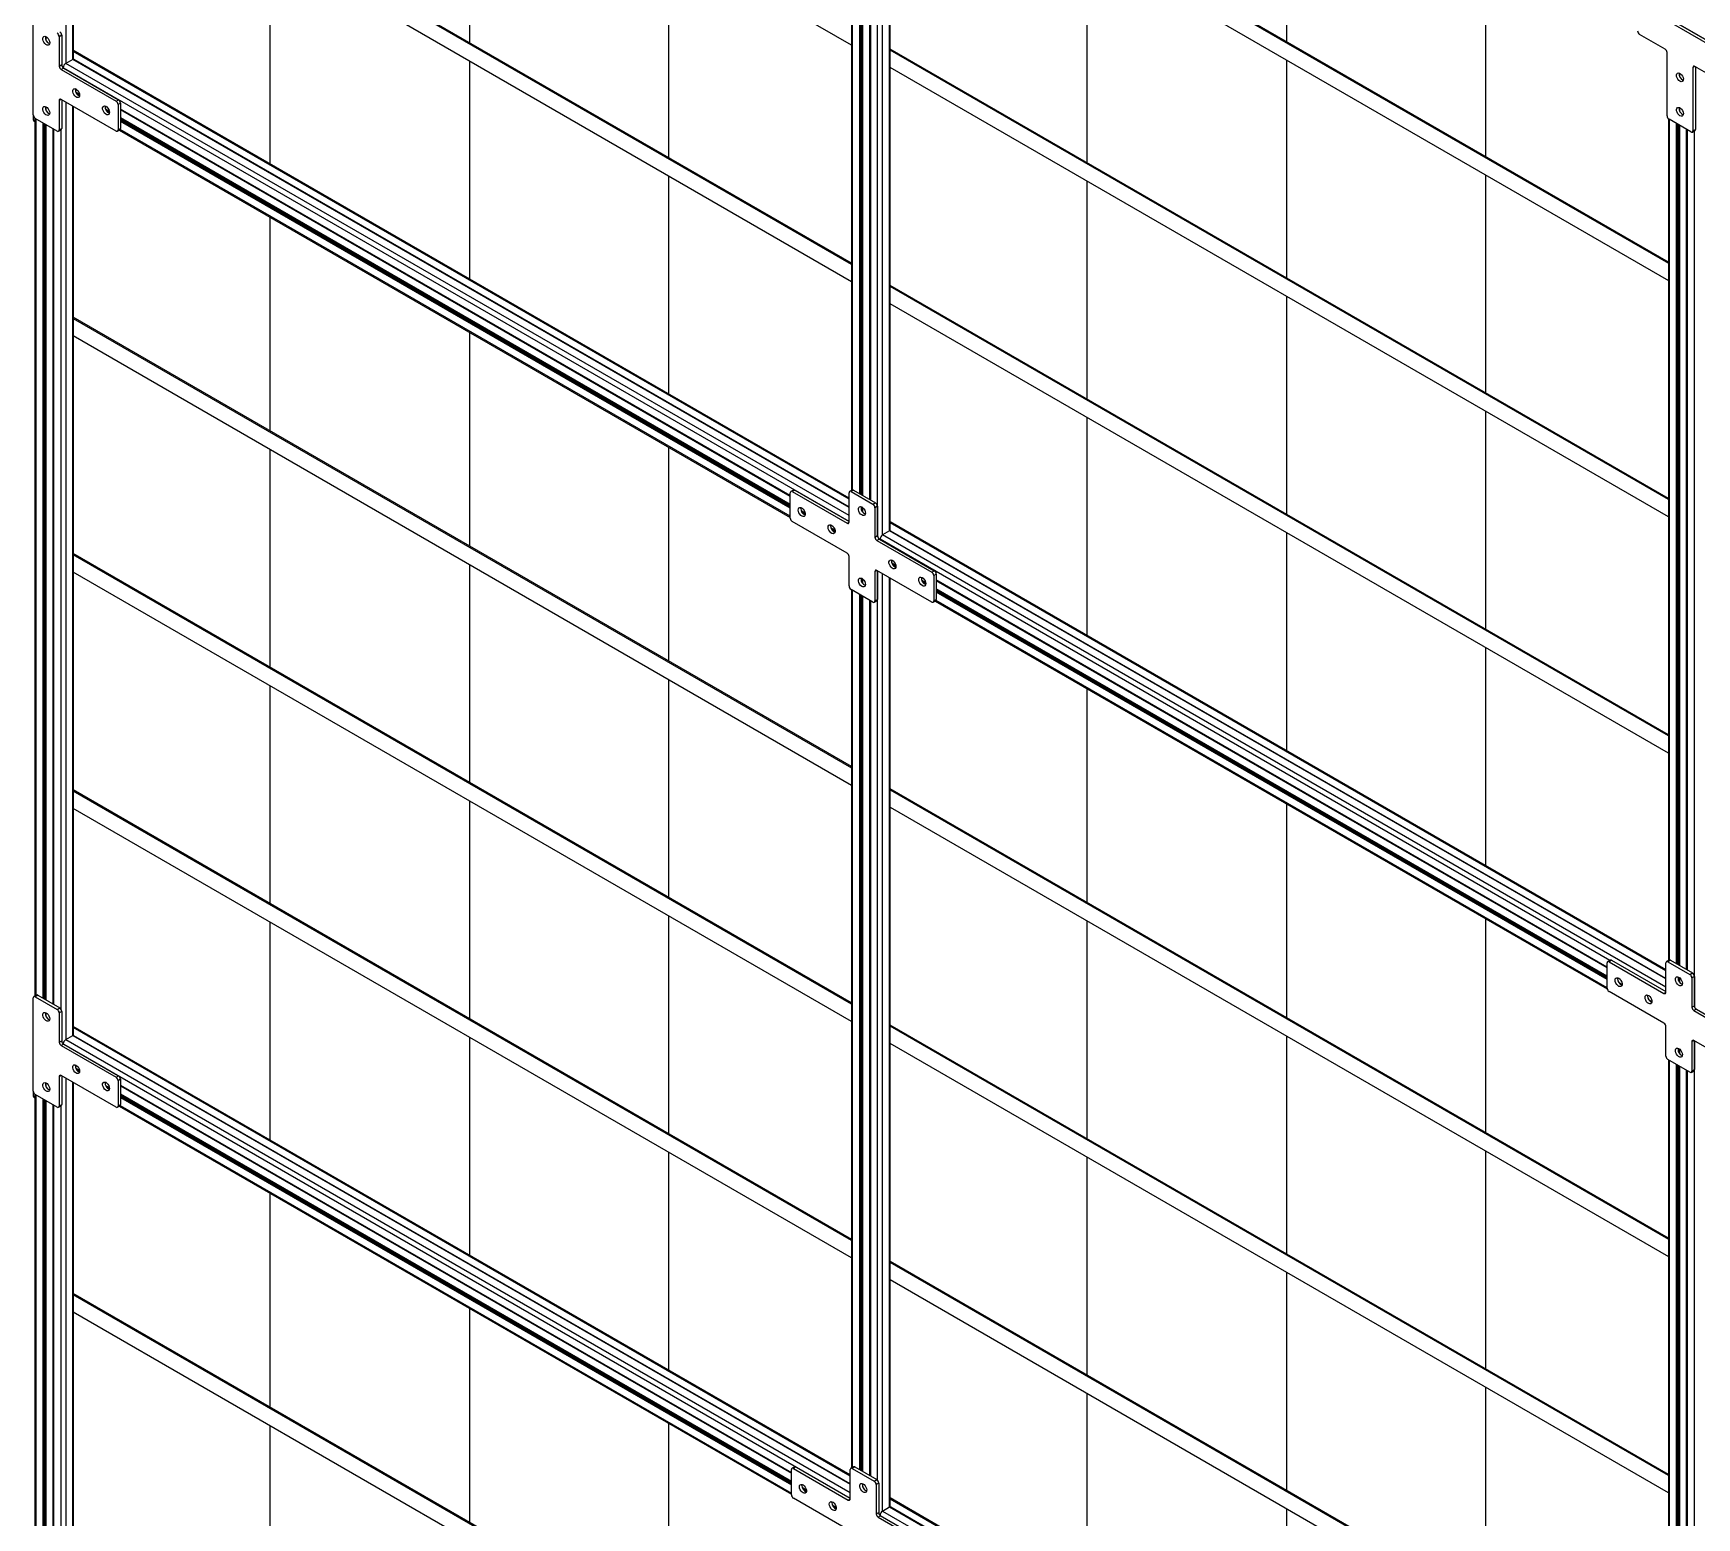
# Model space of a CAD drawing. Header units: millimetres. Extents: x 0 to 1189, y 0 to 841.
# Drawn here: x 607.3 to 725.3, y 172.6 to 277.9 of the extents above; entities that cross this region are included whole.
import ezdxf

# ---------------------------------------------------------------- set-up
doc = ezdxf.new("R2010")
doc.units = ezdxf.units.MM

msp = doc.modelspace()

# ---------------------------------------------------------------- linework, layer by layer
at = {"color": 7, "linetype": 'Continuous', "lineweight": 25}
for p, q in [((782.8391, 244.6088), (607.6746, 345.7291)), ((610.0705, 276.0802), (610.0705, 342.2201)), ((610.0917, 276.0694), (610.0917, 342.2078)), ((665.3225, 277.077), (610.0917, 308.9611)), ((668.025, 242.6238), (668.025, 308.5625)), ((668.0462, 242.613), (668.0462, 308.5502)), ((665.3225, 305.311), (665.3225, 245.5009)), ((666.117, 245.1327), (666.117, 304.8464)), ((666.6101, 244.8481), (666.6101, 304.5617)), ((666.6344, 304.5477), (666.6344, 244.834)), ((666.6556, 304.5354), (666.6556, 244.8218)), ((665.3225, 261.6117), (610.0917, 293.4958)), ((665.3225, 261.5301), (610.0917, 293.4141)), ((638.2146, 292.7261), (638.2146, 277.2608)), ((723.277, 261.6988), (668.0462, 293.5829)), ((668.0462, 293.5012), (723.277, 261.6172)), ((665.3225, 260.3052), (610.0917, 292.1893)), ((668.0462, 292.2764), (723.277, 260.3923)), ((696.1691, 292.5165), (696.1691, 277.3479)), ((652.3567, 269.0967), (652.3567, 284.562)), ((624.0724, 268.6531), (624.0724, 284.1184)), ((682.0269, 268.7402), (682.0269, 284.2055)), ((710.3112, 269.1838), (710.3112, 284.3524)), ((721.2289, 279.9715), (726.9565, 276.6651)), ((721.4057, 280.0736), (727.1333, 276.7671)), ((607.2645, 272.1343), (607.2645, 278.7483)), ((608.1625, 277.6939), (608.1625, 277.4528)), ((609.2798, 277.789), (609.103, 277.6869)), ((609.103, 277.6869), (609.103, 275.6048)), ((609.2798, 277.789), (609.2798, 275.7068)), ((723.032, 276.8076), (721.2289, 277.8485)), ((665.1412, 244.9446), (610.0917, 276.724)), ((665.1412, 244.863), (610.0917, 276.6424)), ((723.277, 244.927), (668.0462, 276.8111)), ((723.277, 244.8454), (668.0462, 276.7295)), ((723.1735, 272.0717), (723.1735, 276.5626)), ((609.103, 275.6048), (609.2798, 275.7068)), ((609.4212, 275.4619), (609.2444, 275.3598)), ((609.2444, 275.3598), (613.1335, 273.1147)), ((609.4212, 275.4619), (613.3103, 273.2167)), ((610.0647, 276.0783), (609.5626, 275.7885)), ((665.1412, 244.29), (610.0747, 276.0793)), ((610.1424, 276.0579), (610.1271, 276.049)), ((665.1412, 244.3145), (610.1524, 276.0589)), ((638.2146, 275.9543), (638.2146, 260.489)), ((723.277, 243.6206), (668.0462, 275.5047)), ((696.1691, 276.0414), (696.1691, 260.5761)), ((724.0715, 274.8589), (724.0715, 275.1001)), ((725.0119, 275.5013), (725.0119, 271.0103)), ((726.9565, 274.5421), (725.1534, 275.583)), ((725.1887, 275.5626), (725.1887, 271.1124)), ((608.1625, 272.713), (608.1625, 272.4719)), ((609.103, 273.1551), (609.103, 271.073)), ((613.1335, 270.9917), (609.2444, 273.2368)), ((609.2798, 273.2164), (609.2798, 271.175)), ((610.0705, 206.8212), (610.0705, 272.7599)), ((610.0917, 206.8104), (610.0917, 272.7477)), ((610.544, 273.6052), (610.2738, 273.7612)), ((613.1335, 273.1147), (613.3103, 273.2167)), ((613.4517, 272.9718), (613.2749, 272.8697)), ((613.2749, 272.8697), (613.2749, 271.0733)), ((613.4517, 272.9718), (613.4517, 271.1754)), ((724.0715, 272.4093), (724.0715, 272.6504)), ((607.2645, 272.1343), (607.2645, 271.7913)), ((607.3059, 271.6997), (607.3681, 271.6638)), ((607.3681, 271.9172), (607.3681, 209.6167)), ((608.9616, 270.9913), (607.4059, 271.8893)), ((608.1625, 271.4526), (608.1625, 209.3383)), ((612.6653, 272.3806), (612.3951, 272.5366)), ((613.4517, 272.5486), (660.9693, 245.1173)), ((613.4517, 272.5241), (660.9693, 245.0928)), ((660.9693, 245.0645), (613.4517, 272.4959)), ((660.9693, 244.4953), (613.4517, 271.9266)), ((723.277, 271.8545), (723.277, 212.1425)), ((724.8705, 270.9287), (723.3149, 271.8267)), ((608.6556, 271.1679), (608.6556, 209.0536)), ((608.6799, 271.1539), (608.6799, 209.0396)), ((608.7012, 271.1416), (608.7012, 209.0273)), ((609.0616, 270.9814), (609.2383, 271.0834)), ((609.103, 271.073), (609.2798, 271.175)), ((613.2335, 270.9818), (613.4103, 271.0838)), ((613.2749, 271.0733), (613.4517, 271.1754)), ((613.3663, 271.0585), (660.9693, 243.5779)), ((724.0715, 211.7743), (724.0715, 271.3899)), ((724.5645, 211.4896), (724.5645, 271.1053)), ((724.5889, 271.0913), (724.5889, 211.4756)), ((724.6101, 271.079), (724.6101, 211.4633)), ((724.9705, 270.9188), (725.1473, 271.0208)), ((725.0119, 271.0103), (725.1887, 271.1124)), ((652.3567, 252.325), (652.3567, 267.7903)), ((682.0269, 251.9685), (682.0269, 267.4338)), ((710.3112, 252.4121), (710.3112, 267.8774)), ((624.0724, 249.7094), (624.0724, 264.878)), ((723.277, 228.1553), (668.0462, 260.0394)), ((723.277, 228.0737), (668.0462, 259.9577)), ((723.277, 226.8488), (668.0462, 258.7329)), ((696.1691, 259.2697), (696.1691, 243.8044)), ((665.3225, 225.8962), (610.0917, 257.7803)), ((610.0917, 257.6986), (665.3225, 225.8146)), ((610.0917, 256.4738), (665.3225, 224.5898)), ((638.2146, 256.7139), (638.2146, 241.5453)), ((682.0269, 235.1967), (682.0269, 250.662)), ((710.3112, 235.6403), (710.3112, 251.1056)), ((624.0724, 232.9376), (624.0724, 248.4029)), ((652.3567, 233.3812), (652.3567, 248.5498)), ((661.1875, 245.5218), (661.0107, 245.4198)), ((661.2875, 245.5119), (661.1107, 245.4099)), ((661.2875, 245.5119), (665.1412, 243.2872)), ((665.3594, 245.5222), (665.1826, 245.4202)), ((665.4594, 245.5123), (665.2826, 245.4103)), ((665.4594, 245.5123), (667.015, 244.6143)), ((660.9693, 243.5318), (660.9693, 245.3282)), ((661.1107, 245.4099), (664.9998, 243.1648)), ((665.1412, 243.2464), (665.1412, 245.3286)), ((665.2826, 245.4103), (666.8383, 244.5122)), ((666.8383, 244.5122), (667.015, 244.6143)), ((667.1565, 244.3693), (666.9797, 244.2673)), ((667.1565, 244.3693), (667.1565, 242.2871)), ((664.9998, 241.0417), (661.1107, 243.2869)), ((661.7117, 244.2055), (661.7198, 244.2732)), ((662.0234, 243.8867), (661.7429, 244.0487)), ((666.117, 243.9439), (666.117, 244.2678)), ((666.9797, 244.2673), (666.9797, 242.1851)), ((723.0957, 211.4882), (668.0462, 243.2676)), ((723.0957, 211.4066), (668.0462, 243.186)), ((663.8331, 242.9809), (663.8411, 243.0486)), ((664.1447, 242.6621), (663.8642, 242.8241)), ((666.9797, 242.1851), (667.1565, 242.2871)), ((667.2979, 242.0422), (667.1211, 241.9401)), ((667.1211, 241.9401), (671.0102, 239.695)), ((667.2979, 242.0422), (671.187, 239.7971)), ((667.3403, 242.0259), (667.3403, 242.0177)), ((668.0191, 242.6219), (667.5171, 242.3321)), ((723.0957, 210.8336), (668.0291, 242.6229)), ((668.0969, 242.6015), (668.0816, 242.5926)), ((723.0957, 210.8581), (668.1069, 242.6024)), ((696.1691, 242.4979), (696.1691, 227.0326)), ((665.3225, 209.1245), (610.0917, 241.0085)), ((665.3225, 209.0428), (610.0917, 240.9269)), ((665.1412, 238.7146), (665.1412, 240.7968)), ((665.3225, 207.818), (610.0917, 239.7021)), ((638.2146, 240.2388), (638.2146, 224.7736)), ((666.9797, 239.7355), (666.9797, 237.6533)), ((671.0102, 237.572), (667.1211, 239.8171)), ((667.1565, 239.7967), (667.1565, 237.7553)), ((668.4581, 240.1721), (668.1776, 240.334)), ((671.0102, 239.695), (671.187, 239.7971)), ((666.8383, 237.5716), (665.2826, 238.4697)), ((665.3225, 238.4466), (665.3225, 176.144)), ((666.117, 238.8813), (666.117, 239.2052)), ((668.025, 173.3648), (668.025, 239.2953)), ((668.0462, 173.354), (668.0462, 239.2831)), ((670.5794, 238.9475), (670.2989, 239.1094)), ((671.3284, 239.5521), (671.1516, 239.4501)), ((671.1516, 239.4501), (671.1516, 237.6537)), ((671.3284, 239.5521), (671.3284, 237.7557)), ((671.3284, 239.1371), (718.9238, 211.6609)), ((671.3284, 239.1126), (718.9238, 211.6364)), ((718.9238, 211.6081), (671.3284, 239.0843)), ((718.9238, 211.0389), (671.3284, 238.5151)), ((666.117, 175.8737), (666.117, 237.988)), ((666.6101, 175.5891), (666.6101, 237.7034)), ((666.6344, 237.6893), (666.6344, 175.575)), ((666.6556, 237.6771), (666.6556, 175.5628)), ((666.9383, 237.5617), (667.115, 237.6638)), ((666.9797, 237.6533), (667.1565, 237.7553)), ((671.1102, 237.5621), (671.287, 237.6642)), ((671.1516, 237.6537), (671.3284, 237.7557)), ((671.2501, 237.6429), (718.9311, 210.1172)), ((710.3112, 218.8686), (710.3112, 234.3339)), ((624.0724, 216.1659), (624.0724, 231.6312)), ((652.3567, 216.6095), (652.3567, 232.0748)), ((682.0269, 216.253), (682.0269, 231.4216)), ((665.3225, 192.3527), (610.0917, 224.2368)), ((723.277, 192.4398), (668.0462, 224.3239)), ((668.0462, 224.2422), (723.277, 192.3582)), ((665.3225, 192.2711), (610.0917, 224.1551)), ((638.2146, 223.4671), (638.2146, 208.0018)), ((696.1691, 223.2575), (696.1691, 208.0889)), ((665.3225, 191.0463), (610.0917, 222.9303)), ((668.0462, 223.0174), (723.277, 191.1333)), ((624.0724, 199.3941), (624.0724, 214.8594)), ((652.3567, 199.8377), (652.3567, 215.303)), ((682.0269, 199.4812), (682.0269, 214.9465)), ((710.3112, 199.9248), (710.3112, 215.0934)), ((718.9238, 210.1734), (718.9238, 211.9698)), ((719.142, 212.1634), (718.9652, 212.0614)), ((719.2419, 212.1535), (719.0652, 212.0515)), ((719.0652, 212.0515), (722.9543, 209.8063)), ((719.2419, 212.1535), (723.0957, 209.9288)), ((723.0957, 209.888), (723.0957, 211.9702)), ((723.3139, 212.1638), (723.1371, 212.0617)), ((723.4139, 212.1539), (723.2371, 212.0518)), ((723.2371, 212.0518), (724.7927, 211.1538)), ((723.4139, 212.1539), (724.9695, 211.2559)), ((724.7927, 211.1538), (724.9695, 211.2559)), ((719.6662, 210.8471), (719.6743, 210.9148)), ((719.9828, 210.4275), (719.7752, 210.5474)), ((724.0715, 210.5854), (724.0715, 210.9094)), ((725.1109, 211.0109), (724.9342, 210.9089)), ((724.9342, 210.9089), (724.9342, 208.8267)), ((725.1109, 211.0109), (725.1109, 208.9287)), ((607.2645, 202.8753), (607.2645, 209.4893)), ((607.4827, 209.6829), (607.3059, 209.5808)), ((607.5827, 209.673), (607.4059, 209.5709)), ((607.4059, 209.5709), (608.9616, 208.6729)), ((607.5827, 209.673), (609.1384, 208.7749)), ((722.9543, 207.6833), (719.0652, 209.9285)), ((721.7875, 209.6225), (721.7956, 209.6902)), ((722.1041, 209.2029), (721.8965, 209.3228)), ((724.9342, 208.8267), (725.1109, 208.9287)), ((608.1625, 208.435), (608.1625, 208.1938)), ((608.9616, 208.6729), (609.1384, 208.7749)), ((609.2798, 208.53), (609.103, 208.4279)), ((609.103, 208.4279), (609.103, 206.3458)), ((609.2798, 208.53), (609.2798, 206.4478)), ((725.2524, 208.6838), (725.0756, 208.5817)), ((725.0756, 208.5817), (728.9647, 206.3366)), ((725.2524, 208.6838), (729.1414, 206.4387)), ((609.5626, 206.5295), (610.0647, 206.8193)), ((665.2261, 174.9821), (610.0747, 206.8203)), ((665.2261, 175.6367), (610.0917, 207.465)), ((665.2261, 175.555), (610.0917, 207.3834)), ((610.1271, 206.79), (610.1424, 206.7989)), ((665.2261, 175.0065), (610.1524, 206.7999)), ((638.2146, 206.6954), (638.2146, 191.2301)), ((723.277, 175.6681), (668.0462, 207.5521)), ((723.277, 175.5864), (668.0462, 207.4705)), ((696.1691, 206.7824), (696.1691, 191.3171)), ((723.0957, 205.3562), (723.0957, 207.4384)), ((609.103, 206.3458), (609.2798, 206.4478)), ((609.4212, 206.2029), (609.2444, 206.1008)), ((609.2444, 206.1008), (613.1335, 203.8557)), ((609.4212, 206.2029), (613.3103, 203.9577)), ((723.277, 174.3616), (668.0462, 206.2457)), ((724.0715, 205.5229), (724.0715, 205.8468)), ((724.9342, 206.377), (724.9342, 204.2949)), ((728.9647, 204.2136), (725.0756, 206.4587)), ((725.1109, 206.4383), (725.1109, 204.3969)), ((610.2738, 204.5022), (610.544, 204.3462)), ((724.7927, 204.2132), (723.2371, 205.1113)), ((723.277, 205.0882), (723.277, 142.6876)), ((724.0715, 142.4173), (724.0715, 204.6296)), ((724.5645, 142.1327), (724.5645, 204.3449)), ((724.5889, 204.3309), (724.5889, 142.1186)), ((724.6101, 204.3186), (724.6101, 142.1064)), ((724.8927, 204.2033), (725.0695, 204.3054)), ((724.9342, 204.2949), (725.1109, 204.3969)), ((608.1625, 203.4541), (608.1625, 203.2129)), ((609.103, 203.8961), (609.103, 201.814)), ((613.1335, 201.7327), (609.2444, 203.9778)), ((609.2798, 203.9574), (609.2798, 201.916)), ((610.0705, 137.5622), (610.0705, 203.5009)), ((610.0917, 137.5514), (610.0917, 203.4887)), ((612.3951, 203.2776), (612.6653, 203.1216)), ((613.1335, 203.8557), (613.3103, 203.9577)), ((613.4517, 203.7128), (613.2749, 203.6107)), ((613.2749, 203.6107), (613.2749, 201.8144)), ((613.4517, 203.7128), (613.4517, 201.9164)), ((613.4517, 203.2896), (661.0541, 175.8093)), ((613.4517, 203.2651), (661.0541, 175.7848)), ((613.4517, 203.2369), (661.0541, 175.7566)), ((607.2645, 202.8753), (607.2645, 202.5323)), ((607.3059, 202.4407), (607.3681, 202.4048)), ((607.3681, 202.6582), (607.3681, 142.9438)), ((608.9616, 201.7323), (607.4059, 202.6303)), ((608.1625, 202.1936), (608.1625, 142.4881)), ((608.6556, 201.9089), (608.6556, 142.2034)), ((608.6799, 201.8949), (608.6799, 142.1894)), ((608.7012, 201.8826), (608.7012, 142.1771)), ((609.0616, 201.7224), (609.2383, 201.8244)), ((609.103, 201.814), (609.2798, 201.916)), ((613.2335, 201.7228), (613.4103, 201.8248)), ((613.2749, 201.8144), (613.4517, 201.9164)), ((613.4517, 202.6676), (661.0541, 175.1873)), ((613.3663, 201.7995), (661.0541, 174.2699)), ((652.3567, 183.066), (652.3567, 198.5313)), ((710.3112, 183.1531), (710.3112, 198.6184)), ((682.0269, 182.7095), (682.0269, 198.1748)), ((624.0724, 180.4504), (624.0724, 195.619)), ((723.277, 158.8963), (668.0462, 190.7804)), ((723.277, 158.8147), (668.0462, 190.6987)), ((696.1691, 190.0107), (696.1691, 174.5454)), ((723.277, 157.5899), (668.0462, 189.4739)), ((665.3225, 156.6372), (610.0917, 188.5213)), ((610.0917, 188.4396), (665.3225, 156.5556)), ((610.0917, 187.2148), (665.3225, 155.3308)), ((638.2146, 187.4549), (638.2146, 172.2863)), ((710.3112, 166.3813), (710.3112, 181.8466)), ((682.0269, 165.9377), (682.0269, 181.403)), ((624.0724, 163.6786), (624.0724, 179.1439)), ((652.3567, 164.1222), (652.3567, 179.2908)), ((661.0541, 174.2238), (661.0541, 176.0202)), ((661.2723, 176.2139), (661.0956, 176.1118)), ((661.3723, 176.204), (661.1956, 176.1019)), ((661.1956, 176.1019), (665.0846, 173.8568)), ((661.3723, 176.204), (665.2261, 173.9792)), ((665.2261, 173.9384), (665.2261, 176.0206)), ((665.4443, 176.2142), (665.2675, 176.1122)), ((665.5443, 176.2043), (665.3675, 176.1023)), ((665.3675, 176.1023), (666.9231, 175.2042)), ((665.5443, 176.2043), (667.0999, 175.3063)), ((661.7966, 174.8975), (661.8047, 174.9652)), ((661.8278, 174.7407), (662.1083, 174.5788)), ((666.117, 174.7747), (666.117, 175.0145)), ((666.9231, 175.2042), (667.0999, 175.3063)), ((667.2413, 175.0613), (667.0645, 174.9593)), ((667.0645, 174.9593), (667.0645, 172.8771)), ((667.2413, 175.0613), (667.2413, 172.9792)), ((665.0846, 171.7338), (661.1956, 173.9789)), ((663.9179, 173.6729), (663.926, 173.7406)), ((663.9491, 173.5161), (664.2296, 173.3542)), ((665.219, 173.9833), (665.219, 173.9915)), ((723.1805, 142.1803), (668.0462, 174.0086)), ((723.1805, 142.0986), (668.0462, 173.927)), ((667.0645, 172.8771), (667.2413, 172.9792)), ((667.3827, 172.7342), (667.206, 172.6322)), ((667.206, 172.6322), (671.095, 170.387)), ((667.3403, 172.7669), (723.1735, 140.5351)), ((667.3403, 172.7662), (667.3403, 172.7669)), ((667.3827, 172.7342), (671.2718, 170.4891)), ((667.5171, 173.0731), (668.0191, 173.3629)), ((723.1805, 141.5256), (668.0291, 173.3639)), ((668.0816, 173.3336), (668.0969, 173.3425)), ((723.1805, 141.5501), (668.1069, 173.3435)), ((696.1691, 173.2389), (696.1691, 157.7736))]:
    msp.add_line(p, q, dxfattribs=at)
at = {"color": 8, "linetype": 'Continuous', "lineweight": 25}
for p, q in [((609.5626, 342.5133), (609.5626, 275.7885)), ((610.0647, 342.2235), (610.0647, 276.0783)), ((610.0859, 342.2112), (610.0859, 276.0728)), ((667.5171, 242.3321), (667.5171, 308.8557)), ((668.0191, 242.6219), (668.0191, 308.5659)), ((668.0403, 242.6164), (668.0403, 308.5536)), ((665.3958, 245.5316), (665.3958, 305.2627)), ((665.8978, 245.2592), (665.8978, 304.9729)), ((665.9261, 245.2429), (665.9261, 304.9566)), ((665.9544, 245.2266), (665.9544, 304.9402)), ((665.9827, 245.2102), (665.9827, 304.9239)), ((666.0322, 245.1817), (666.0322, 304.8953)), ((666.0604, 245.1653), (666.0604, 304.879)), ((666.6403, 244.8306), (666.6403, 304.5443)), ((666.6615, 244.8184), (666.6615, 304.532)), ((667.1635, 242.2321), (667.1635, 304.4603)), ((665.1412, 243.2954), (609.4212, 275.4619)), ((665.1412, 243.7036), (609.5626, 275.7885)), ((665.1412, 244.2833), (610.0647, 276.0783)), ((665.1412, 244.3077), (610.1424, 276.0579)), ((725.1534, 275.583), (725.0119, 275.5013)), ((609.2444, 273.2368), (609.103, 273.1551)), ((609.5626, 273.0531), (609.5626, 206.5295)), ((610.0647, 272.7633), (610.0647, 206.8193)), ((610.0859, 272.751), (610.0859, 206.8138)), ((610.5489, 273.537), (610.3215, 273.6683)), ((610.5464, 273.5058), (610.3614, 273.6126)), ((607.2645, 271.7913), (607.3681, 271.7315)), ((607.4413, 271.8689), (607.4413, 209.659)), ((607.9433, 271.5791), (607.9433, 209.4648)), ((607.9716, 271.5628), (607.9716, 209.4485)), ((607.9999, 271.5464), (607.9999, 209.4322)), ((608.0282, 271.5301), (608.0282, 209.4158)), ((608.0777, 271.5015), (608.0777, 209.3873)), ((608.106, 271.4852), (608.106, 209.3709)), ((612.6702, 272.3124), (612.4428, 272.4437)), ((612.6678, 272.2812), (612.4827, 272.388)), ((660.9693, 245.124), (613.4517, 272.5554)), ((660.9693, 245.0995), (613.4517, 272.5308)), ((660.9693, 244.43), (613.4517, 271.8613)), ((660.9693, 244.3973), (613.4517, 271.8286)), ((660.9693, 244.3402), (613.4517, 271.7715)), ((660.9693, 244.3075), (613.4517, 271.7388)), ((660.9693, 244.2748), (613.4517, 271.7061)), ((660.9693, 244.2422), (613.4517, 271.6735)), ((723.3502, 212.1732), (723.3502, 271.8063)), ((723.8523, 211.9008), (723.8523, 271.5165)), ((723.8806, 211.8845), (723.8806, 271.5002)), ((723.9089, 211.8682), (723.9089, 271.4838)), ((723.9371, 211.8518), (723.9371, 271.4675)), ((723.9866, 211.8233), (723.9866, 271.4389)), ((608.6858, 271.1505), (608.6858, 209.0362)), ((608.707, 271.1382), (608.707, 209.0239)), ((609.2091, 271.0665), (609.2091, 208.7122)), ((660.9693, 243.6624), (613.4328, 271.1047)), ((724.0149, 211.8069), (724.0149, 271.4226)), ((724.5947, 211.4722), (724.5947, 271.0879)), ((724.616, 211.46), (724.616, 271.0756)), ((725.118, 208.8736), (725.118, 271.0039)), ((666.0322, 244.0826), (666.0322, 244.3225)), ((666.0604, 244.0263), (666.0604, 244.308)), ((662.0299, 243.8177), (661.786, 243.9585)), ((662.0283, 243.7859), (661.8207, 243.9058)), ((664.9998, 243.1648), (665.1412, 243.2464)), ((664.1513, 242.593), (663.9074, 242.7339)), ((664.1496, 242.5613), (663.942, 242.6812)), ((719.1056, 212.1424), (667.3403, 242.0259)), ((723.0957, 210.2472), (667.5171, 242.3321)), ((723.0957, 210.8269), (668.0191, 242.6219)), ((723.0957, 210.8513), (668.0969, 242.6015)), ((667.1211, 239.8171), (666.9797, 239.7355)), ((667.1635, 175.2521), (667.1635, 239.7926)), ((667.5171, 173.0731), (667.5171, 239.5885)), ((668.4646, 240.103), (668.2207, 240.2438)), ((668.463, 240.0713), (668.2554, 240.1911)), ((665.3958, 176.1862), (665.3958, 238.4044)), ((666.0322, 239.0201), (666.0322, 239.2599)), ((666.0604, 238.9638), (666.0604, 239.2455)), ((668.0191, 173.3629), (668.0191, 239.2987)), ((668.0403, 173.3574), (668.0403, 239.2865)), ((670.5859, 238.8784), (670.342, 239.0192)), ((670.5843, 238.8467), (670.3767, 238.9665)), ((718.9238, 211.6676), (671.3284, 239.1439)), ((718.9238, 211.6431), (671.3284, 239.1193)), ((718.9238, 210.9736), (671.3284, 238.4498)), ((718.9238, 210.9409), (671.3284, 238.4171)), ((665.8978, 176.0002), (665.8978, 238.1145)), ((665.9261, 175.9839), (665.9261, 238.0982)), ((665.9544, 175.9676), (665.9544, 238.0819)), ((665.9827, 175.9513), (665.9827, 238.0655)), ((666.0322, 175.9227), (666.0322, 238.037)), ((666.0604, 175.9064), (666.0604, 238.0206)), ((666.6403, 175.5716), (666.6403, 237.6859)), ((666.6615, 175.5594), (666.6615, 237.6737)), ((718.9238, 210.206), (671.3133, 237.691)), ((718.9238, 210.8837), (671.3284, 238.36)), ((718.9238, 210.8511), (671.3284, 238.3273)), ((718.9238, 210.8184), (671.3284, 238.2946)), ((718.9238, 210.7858), (671.3284, 238.262)), ((723.9866, 210.7242), (723.9866, 210.964)), ((724.0149, 210.6679), (724.0149, 210.9496)), ((722.9543, 209.8063), (723.0957, 209.888)), ((609.5626, 206.5295), (665.2261, 174.3956)), ((610.0647, 206.8193), (665.2261, 174.9753)), ((610.1424, 206.7989), (665.2261, 174.9998)), ((609.4212, 206.2029), (665.219, 173.9915)), ((723.9866, 205.6617), (723.9866, 205.9015)), ((724.0149, 205.6053), (724.0149, 205.887)), ((725.0756, 206.4587), (724.9342, 206.377)), ((725.118, 141.7957), (725.118, 206.4342)), ((610.3215, 204.4093), (610.5489, 204.278)), ((610.3614, 204.3536), (610.5464, 204.2468)), ((723.3502, 142.7298), (723.3502, 205.0459)), ((723.8523, 142.5438), (723.8523, 204.7561)), ((723.8806, 142.5275), (723.8806, 204.7398)), ((723.9089, 142.5112), (723.9089, 204.7235)), ((723.9371, 142.4949), (723.9371, 204.7071)), ((723.9866, 142.4663), (723.9866, 204.6786)), ((724.0149, 142.4499), (724.0149, 204.6622)), ((724.5947, 142.1152), (724.5947, 204.3275)), ((724.616, 142.103), (724.616, 204.3153)), ((609.2444, 203.9778), (609.103, 203.8961)), ((609.5626, 203.7941), (609.5626, 137.2705)), ((610.0647, 203.5043), (610.0647, 137.5603)), ((610.0859, 203.492), (610.0859, 137.5548)), ((612.4428, 203.1847), (612.6702, 203.0534)), ((612.4827, 203.129), (612.6678, 203.0222)), ((613.4517, 203.2964), (661.0541, 175.8161)), ((613.4517, 203.2719), (661.0541, 175.7916)), ((607.2645, 202.5323), (607.3681, 202.4725)), ((607.4413, 202.6099), (607.4413, 142.9044)), ((607.9433, 202.3201), (607.9433, 142.6146)), ((607.9716, 202.3038), (607.9716, 142.5983)), ((607.9999, 202.2875), (607.9999, 142.582)), ((608.0282, 202.2711), (608.0282, 142.5656)), ((608.0777, 202.2426), (608.0777, 142.5371)), ((608.106, 202.2262), (608.106, 142.5207)), ((608.6858, 201.8915), (608.6858, 142.186)), ((608.707, 201.8793), (608.707, 142.1738)), ((613.4328, 201.8457), (661.0541, 174.3545)), ((613.4517, 202.6023), (661.0541, 175.122)), ((613.4517, 202.5696), (661.0541, 175.0893)), ((613.4517, 202.5125), (661.0541, 175.0322)), ((613.4517, 202.4798), (661.0541, 174.9995)), ((613.4517, 202.4472), (661.0541, 174.9669)), ((613.4517, 202.4145), (661.0541, 174.9342)), ((609.2091, 201.8075), (609.2091, 137.0663)), ((661.8709, 174.6505), (662.1148, 174.5097)), ((661.9055, 174.5978), (662.1132, 174.478)), ((665.0846, 173.8568), (665.2261, 173.9384)), ((663.9922, 173.4259), (664.2361, 173.2851)), ((664.0269, 173.3732), (664.2345, 173.2534)), ((667.5171, 173.0731), (723.1805, 140.9392)), ((668.0191, 173.3629), (723.1805, 141.5189)), ((668.0969, 173.3425), (723.1805, 141.5434))]:
    msp.add_line(p, q, dxfattribs=at)
at = {"color": 7, "linetype": 'Continuous', "lineweight": 25, "flags": 128}
for points in [[(608.4277, 277.2602), (608.4145, 277.1764), (608.3763, 277.1169), (608.3172, 277.0882), (608.2436, 277.0934), (608.1636, 277.1319), (608.0858, 277.1997), (608.0185, 277.2892), (607.9692, 277.3908), (607.9431, 277.4936), (607.9431, 277.5863), (607.9692, 277.659), (608.0185, 277.7037), (608.0858, 277.7156), (608.1636, 277.6934), (608.2436, 277.6396), (608.3172, 277.5599), (608.3763, 277.463), (608.4145, 277.3593), (608.4277, 277.2602)], [(724.0927, 274.5255), (724.0135, 274.5865), (723.9429, 274.6714), (723.8885, 274.771), (723.8562, 274.8745), (723.8496, 274.9708), (723.8693, 275.0493), (723.9132, 275.1016), (723.9766, 275.122), (724.0525, 275.1082), (724.1329, 275.0619), (724.2088, 274.9879), (724.2722, 274.8944), (724.3161, 274.7914), (724.3358, 274.6901), (724.3292, 274.6015), (724.2969, 274.5352), (724.2425, 274.4984), (724.1719, 274.495), (724.0927, 274.5255)], [(610.549, 273.5452), (610.5358, 273.4613), (610.4976, 273.4018), (610.4385, 273.3731), (610.365, 273.3783), (610.2849, 273.4169), (610.2071, 273.4846), (610.1399, 273.5741), (610.0905, 273.6758), (610.0645, 273.7785), (610.0645, 273.8713), (610.0905, 273.9439), (610.1399, 273.9886), (610.2071, 274.0006), (610.2849, 273.9784), (610.365, 273.9245), (610.4385, 273.8448), (610.4976, 273.7479), (610.5358, 273.6443), (610.549, 273.5452)], [(608.4277, 272.2793), (608.4145, 272.1955), (608.3763, 272.136), (608.3172, 272.1073), (608.2436, 272.1125), (608.1636, 272.151), (608.0858, 272.2188), (608.0185, 272.3083), (607.9692, 272.4099), (607.9431, 272.5127), (607.9431, 272.6054), (607.9692, 272.6781), (608.0185, 272.7228), (608.0858, 272.7347), (608.1636, 272.7125), (608.2436, 272.6587), (608.3172, 272.579), (608.3763, 272.4821), (608.4145, 272.3784), (608.4277, 272.2793)], [(612.6704, 272.3206), (612.6571, 272.2367), (612.6189, 272.1772), (612.5598, 272.1485), (612.4863, 272.1537), (612.4063, 272.1923), (612.3284, 272.26), (612.2612, 272.3495), (612.2119, 272.4512), (612.1858, 272.5539), (612.1858, 272.6467), (612.2119, 272.7193), (612.2612, 272.764), (612.3284, 272.7759), (612.4063, 272.7538), (612.4863, 272.6999), (612.5598, 272.6202), (612.6189, 272.5233), (612.6571, 272.4197), (612.6704, 272.3206)], [(724.0927, 272.0758), (724.0135, 272.1368), (723.9429, 272.2217), (723.8885, 272.3214), (723.8562, 272.4249), (723.8496, 272.5212), (723.8693, 272.5997), (723.9132, 272.652), (723.9766, 272.6723), (724.0525, 272.6586), (724.1329, 272.6122), (724.2088, 272.5383), (724.2722, 272.4447), (724.3161, 272.3417), (724.3358, 272.2405), (724.3292, 272.1519), (724.2969, 272.0856), (724.2425, 272.0487), (724.1719, 272.0454), (724.0927, 272.0758)], [(666.3079, 243.8793), (666.2945, 243.7943), (666.2558, 243.7339), (666.1958, 243.7048), (666.1212, 243.7101), (666.04, 243.7492), (665.961, 243.8179), (665.8928, 243.9087), (665.8428, 244.0119), (665.8163, 244.1161), (665.8163, 244.2102), (665.8428, 244.2839), (665.8928, 244.3292), (665.961, 244.3413), (666.04, 244.3188), (666.1212, 244.2642), (666.1958, 244.1833), (666.2558, 244.085), (666.2945, 243.9799), (666.3079, 243.8793)], [(661.535, 244.1035), (661.5484, 244.1885), (661.5872, 244.2489), (661.6471, 244.278), (661.7217, 244.2727), (661.8029, 244.2336), (661.8819, 244.1649), (661.9501, 244.0741), (662.0001, 243.9709), (662.0266, 243.8667), (662.0266, 243.7726), (662.0001, 243.6989), (661.9501, 243.6536), (661.8819, 243.6415), (661.8029, 243.664), (661.7217, 243.7186), (661.6471, 243.7995), (661.5872, 243.8978), (661.5484, 244.0029), (661.535, 244.1035)], [(663.6563, 242.8788), (663.6697, 242.9639), (663.7085, 243.0242), (663.7684, 243.0534), (663.843, 243.0481), (663.9242, 243.009), (664.0032, 242.9403), (664.0714, 242.8495), (664.1214, 242.7463), (664.1479, 242.6421), (664.1479, 242.548), (664.1214, 242.4743), (664.0714, 242.4289), (664.0032, 242.4169), (663.9242, 242.4394), (663.843, 242.494), (663.7684, 242.5749), (663.7085, 242.6732), (663.6697, 242.7783), (663.6563, 242.8788)], [(668.4646, 240.1031), (668.4512, 240.018), (668.4124, 239.9576), (668.3525, 239.9285), (668.2779, 239.9338), (668.1967, 239.9729), (668.1177, 240.0416), (668.0495, 240.1324), (667.9995, 240.2356), (667.973, 240.3398), (667.973, 240.4339), (667.9995, 240.5076), (668.0495, 240.5529), (668.1177, 240.565), (668.1967, 240.5425), (668.2779, 240.4879), (668.3525, 240.407), (668.4124, 240.3087), (668.4512, 240.2036), (668.4646, 240.1031)], [(666.3079, 238.8168), (666.2945, 238.7317), (666.2558, 238.6714), (666.1958, 238.6423), (666.1212, 238.6476), (666.04, 238.6867), (665.961, 238.7553), (665.8928, 238.8462), (665.8428, 238.9493), (665.8163, 239.0536), (665.8163, 239.1476), (665.8428, 239.2213), (665.8928, 239.2667), (665.961, 239.2788), (666.04, 239.2563), (666.1212, 239.2016), (666.1958, 239.1208), (666.2558, 239.0225), (666.2945, 238.9173), (666.3079, 238.8168)], [(670.5859, 238.8784), (670.5725, 238.7934), (670.5337, 238.733), (670.4738, 238.7039), (670.3992, 238.7092), (670.318, 238.7483), (670.239, 238.817), (670.1708, 238.9078), (670.1208, 239.0109), (670.0943, 239.1152), (670.0943, 239.2093), (670.1208, 239.283), (670.1708, 239.3283), (670.239, 239.3404), (670.318, 239.3179), (670.3992, 239.2633), (670.4738, 239.1824), (670.5337, 239.0841), (670.5725, 238.979), (670.5859, 238.8784)], [(719.4894, 210.745), (719.5028, 210.8301), (719.5416, 210.8904), (719.6016, 210.9196), (719.6762, 210.9143), (719.7574, 210.8752), (719.8363, 210.8065), (719.9045, 210.7157), (719.9546, 210.6125), (719.981, 210.5083), (719.981, 210.4142), (719.9546, 210.3405), (719.9045, 210.2951), (719.8363, 210.2831), (719.7574, 210.3055), (719.6762, 210.3602), (719.6016, 210.441), (719.5416, 210.5394), (719.5028, 210.6445), (719.4894, 210.745)], [(724.2624, 210.5209), (724.249, 210.4359), (724.2102, 210.3755), (724.1503, 210.3464), (724.0757, 210.3517), (723.9945, 210.3908), (723.9155, 210.4595), (723.8473, 210.5503), (723.7973, 210.6534), (723.7708, 210.7577), (723.7708, 210.8518), (723.7973, 210.9255), (723.8473, 210.9708), (723.9155, 210.9829), (723.9945, 210.9604), (724.0757, 210.9058), (724.1503, 210.8249), (724.2102, 210.7266), (724.249, 210.6215), (724.2624, 210.5209)], [(721.6108, 209.5204), (721.6242, 209.6055), (721.6629, 209.6658), (721.7229, 209.6949), (721.7975, 209.6897), (721.8787, 209.6506), (721.9577, 209.5819), (722.0259, 209.491), (722.0759, 209.3879), (722.1024, 209.2837), (722.1024, 209.1896), (722.0759, 209.1159), (722.0259, 209.0705), (721.9577, 209.0584), (721.8787, 209.0809), (721.7975, 209.1356), (721.7229, 209.2164), (721.6629, 209.3148), (721.6242, 209.4199), (721.6108, 209.5204)], [(608.4277, 208.0012), (608.4145, 207.9174), (608.3763, 207.8579), (608.3172, 207.8292), (608.2436, 207.8344), (608.1636, 207.873), (608.0858, 207.9407), (608.0185, 208.0302), (607.9692, 208.1318), (607.9431, 208.2346), (607.9431, 208.3273), (607.9692, 208.4), (608.0185, 208.4447), (608.0858, 208.4566), (608.1636, 208.4344), (608.2436, 208.3806), (608.3172, 208.3009), (608.3763, 208.204), (608.4145, 208.1003), (608.4277, 208.0012)], [(724.2624, 205.4584), (724.249, 205.3733), (724.2102, 205.313), (724.1503, 205.2839), (724.0757, 205.2891), (723.9945, 205.3282), (723.9155, 205.3969), (723.8473, 205.4878), (723.7973, 205.5909), (723.7708, 205.6951), (723.7708, 205.7892), (723.7973, 205.8629), (723.8473, 205.9083), (723.9155, 205.9204), (723.9945, 205.8979), (724.0757, 205.8432), (724.1503, 205.7624), (724.2102, 205.664), (724.249, 205.5589), (724.2624, 205.4584)], [(610.549, 204.2862), (610.5358, 204.2023), (610.4976, 204.1428), (610.4385, 204.1141), (610.365, 204.1194), (610.2849, 204.1579), (610.2071, 204.2256), (610.1399, 204.3151), (610.0905, 204.4168), (610.0645, 204.5196), (610.0645, 204.6123), (610.0905, 204.6849), (610.1399, 204.7296), (610.2071, 204.7416), (610.2849, 204.7194), (610.365, 204.6655), (610.4385, 204.5858), (610.4976, 204.4889), (610.5358, 204.3853), (610.549, 204.2862)], [(608.4277, 203.0203), (608.4145, 202.9365), (608.3763, 202.877), (608.3172, 202.8483), (608.2436, 202.8535), (608.1636, 202.8921), (608.0858, 202.9598), (608.0185, 203.0493), (607.9692, 203.151), (607.9431, 203.2537), (607.9431, 203.3464), (607.9692, 203.4191), (608.0185, 203.4638), (608.0858, 203.4757), (608.1636, 203.4535), (608.2436, 203.3997), (608.3172, 203.32), (608.3763, 203.2231), (608.4145, 203.1194), (608.4277, 203.0203)], [(612.6704, 203.0616), (612.6571, 202.9777), (612.6189, 202.9182), (612.5598, 202.8895), (612.4863, 202.8947), (612.4063, 202.9333), (612.3284, 203.001), (612.2612, 203.0905), (612.2119, 203.1922), (612.1858, 203.2949), (612.1858, 203.3877), (612.2119, 203.4603), (612.2612, 203.505), (612.3284, 203.5169), (612.4063, 203.4948), (612.4863, 203.4409), (612.5598, 203.3612), (612.6189, 203.2643), (612.6571, 203.1607), (612.6704, 203.0616)], [(661.6198, 174.7955), (661.6332, 174.8805), (661.672, 174.9409), (661.7319, 174.97), (661.8066, 174.9647), (661.8877, 174.9256), (661.9667, 174.8569), (662.0349, 174.7661), (662.085, 174.663), (662.1114, 174.5587), (662.1114, 174.4646), (662.085, 174.3909), (662.0349, 174.3456), (661.9667, 174.3335), (661.8877, 174.356), (661.8066, 174.4106), (661.7319, 174.4915), (661.672, 174.5898), (661.6332, 174.6949), (661.6198, 174.7955)], [(666.3928, 174.5714), (666.3794, 174.4863), (666.3406, 174.426), (666.2807, 174.3968), (666.2061, 174.4021), (666.1249, 174.4412), (666.0459, 174.5099), (665.9777, 174.6007), (665.9276, 174.7039), (665.9012, 174.8081), (665.9012, 174.9022), (665.9276, 174.9759), (665.9777, 175.0213), (666.0459, 175.0334), (666.1249, 175.0109), (666.2061, 174.9562), (666.2807, 174.8754), (666.3406, 174.777), (666.3794, 174.6719), (666.3928, 174.5714)], [(663.7411, 173.5709), (663.7545, 173.6559), (663.7933, 173.7163), (663.8533, 173.7454), (663.9279, 173.7401), (664.0091, 173.701), (664.088, 173.6323), (664.1562, 173.5415), (664.2063, 173.4384), (664.2327, 173.3341), (664.2327, 173.24), (664.2063, 173.1663), (664.1562, 173.121), (664.088, 173.1089), (664.0091, 173.1314), (663.9279, 173.186), (663.8533, 173.2669), (663.7933, 173.3652), (663.7545, 173.4703), (663.7411, 173.5709)], [(665.219, 173.9915), (665.2224, 174.0333), (665.2261, 174.0527)]]:
    msp.add_lwpolyline(points, dxfattribs=at)
at = {"color": 7, "linetype": 'Continuous', "lineweight": 25}
for centre, radius, start, end in [((608.591, 277.6362), 0.4726, 171.171709, 248.822915), ((608.796, 277.673), 0.3074, 2.605478, 57.394522), ((608.9727, 277.775), 0.3074, 2.605478, 57.394522), ((721.3945, 278.1074), 0.3074, 182.605478, 237.394522), ((722.8664, 276.5487), 0.3074, 2.605478, 57.394522), ((609.41, 275.6187), 0.3074, 182.605478, 237.394522), ((609.5868, 275.7208), 0.3074, 182.605478, 237.394522), ((609.7706, 275.464), 0.3854, 122.658104, 176.514415), ((610.0705, 276.0701), 0.0101, 65.692881, 125.617577), ((610.1483, 276.0497), 0.0101, 65.692881, 125.617577), ((724.5029, 275.044), 0.4753, 171.434107, 248.560517), ((725.0982, 275.5153), 0.0873, 50.796715, 189.214037), ((610.7123, 273.9211), 0.4726, 171.171709, 248.822915), ((608.591, 272.6553), 0.4726, 171.171709, 248.822915), ((609.1892, 273.1691), 0.0873, 50.796715, 189.214037), ((612.8336, 272.6965), 0.4726, 171.171709, 248.822915), ((612.9679, 272.8558), 0.3074, 2.605478, 57.394522), ((613.1447, 272.9578), 0.3074, 2.605478, 57.394522), ((724.5029, 272.5944), 0.4753, 171.434107, 248.560517), ((607.3625, 271.7805), 0.0986, 173.701152, 234.986667), ((607.5716, 272.1483), 0.3074, 182.605478, 237.394522), ((723.4805, 272.0856), 0.3074, 182.605478, 237.394522), ((609.0168, 271.059), 0.0873, 230.796715, 9.214037), ((609.1846, 271.1629), 0.0959, 304.056351, 7.25583), ((613.1887, 271.0594), 0.0873, 230.796715, 9.214037), ((613.3566, 271.1633), 0.0959, 304.056351, 7.25583), ((724.9257, 270.9964), 0.0873, 230.796715, 9.214037), ((725.0936, 271.1003), 0.0959, 304.056351, 7.25583), ((661.2289, 245.4302), 0.1006, 54.382423, 114.307119), ((665.4008, 245.4305), 0.1006, 54.382423, 114.307119), ((661.0555, 245.3422), 0.0873, 50.796715, 189.214037), ((665.2274, 245.3426), 0.0873, 50.796715, 189.214037), ((666.4759, 244.262), 0.4836, 171.337152, 248.657472), ((666.6726, 244.2533), 0.3074, 2.605478, 57.394522), ((666.8494, 244.3553), 0.3074, 2.605478, 57.394522), ((661.2763, 243.5458), 0.3074, 182.605478, 237.394522), ((662.2047, 244.2078), 0.4929, 180.263668, 248.232654), ((665.055, 243.2324), 0.0873, 230.796715, 9.214037), ((664.326, 242.9832), 0.4929, 180.263668, 248.232654), ((667.2867, 242.1991), 0.3074, 182.605478, 237.394522), ((667.4635, 242.3011), 0.3074, 182.605478, 237.394522), ((667.7241, 242.0084), 0.3842, 122.605478, 177.394522), ((668.025, 242.6137), 0.0101, 65.692881, 125.617577), ((668.1028, 242.5933), 0.0101, 65.692881, 125.617577), ((664.8342, 240.7828), 0.3074, 2.605478, 57.394522), ((667.0659, 239.7495), 0.0873, 50.796715, 189.214037), ((668.6325, 240.4857), 0.4836, 171.337152, 248.657472), ((670.8446, 239.4361), 0.3074, 2.605478, 57.394522), ((671.0214, 239.5381), 0.3074, 2.605478, 57.394522), ((665.4483, 238.7286), 0.3074, 182.605478, 237.394522), ((666.4759, 239.1995), 0.4836, 171.337152, 248.657472), ((670.7539, 239.2611), 0.4836, 171.337152, 248.657472), ((666.8935, 237.6393), 0.0873, 230.796715, 9.214037), ((667.0613, 237.7432), 0.0959, 304.056351, 7.25583), ((671.0654, 237.6397), 0.0873, 230.796715, 9.214037), ((671.2333, 237.7436), 0.0959, 304.056351, 7.255829), ((719.01, 211.9838), 0.0873, 50.796715, 189.214037), ((719.1834, 212.0717), 0.1006, 54.382423, 114.307119), ((723.1819, 211.9842), 0.0873, 50.796715, 189.214037), ((723.3553, 212.0721), 0.1006, 54.382423, 114.307119), ((724.8039, 210.9969), 0.3074, 2.605478, 57.394522), ((719.2308, 210.1874), 0.3074, 182.605478, 237.394522), ((720.1575, 210.8487), 0.4913, 180.185448, 248.76555), ((724.4303, 210.9036), 0.4836, 171.337152, 248.657472), ((724.6271, 210.8949), 0.3074, 2.605478, 57.394522), ((607.3507, 209.5033), 0.0873, 50.796715, 189.214037), ((607.5241, 209.5912), 0.1006, 54.382423, 114.307119), ((722.2811, 209.625), 0.4936, 180.295923, 248.010741), ((723.0095, 209.874), 0.0873, 230.796715, 9.214037), ((725.418, 208.9427), 0.3074, 182.605478, 237.394522), ((608.591, 208.3772), 0.4726, 171.171709, 248.822915), ((608.796, 208.414), 0.3074, 2.605478, 57.394522), ((608.9727, 208.516), 0.3074, 2.605478, 57.394522), ((725.2412, 208.8406), 0.3074, 182.605478, 237.394522), ((609.7706, 206.205), 0.3854, 122.658104, 176.514415), ((610.0705, 206.8111), 0.0101, 65.692881, 125.617577), ((610.1483, 206.7907), 0.0101, 65.692881, 125.617577), ((722.7886, 207.4244), 0.3074, 2.605478, 57.394522), ((609.41, 206.3597), 0.3074, 182.605478, 237.394522), ((609.5868, 206.4618), 0.3074, 182.605478, 237.394522), ((723.4027, 205.3702), 0.3074, 182.605478, 237.394522), ((724.4303, 205.8411), 0.4836, 171.337152, 248.657472), ((725.0204, 206.391), 0.0873, 50.796715, 189.214037), ((610.7123, 204.6621), 0.4726, 171.171709, 248.822915), ((724.8479, 204.2809), 0.0873, 230.796715, 9.214037), ((725.0158, 204.3848), 0.0959, 304.056351, 7.25583), ((608.591, 203.3963), 0.4726, 171.171709, 248.822915), ((609.1892, 203.9101), 0.0873, 50.796715, 189.214037), ((612.8336, 203.4375), 0.4726, 171.171709, 248.822915), ((612.9679, 203.5968), 0.3074, 2.605478, 57.394522), ((613.1447, 203.6988), 0.3074, 2.605478, 57.394522), ((607.3625, 202.5215), 0.0986, 173.701152, 234.986667), ((607.5716, 202.8893), 0.3074, 182.605478, 237.394522), ((609.0168, 201.8), 0.0873, 230.796715, 9.214037), ((609.1846, 201.9039), 0.0959, 304.056351, 7.25583), ((613.1887, 201.8004), 0.0873, 230.796715, 9.214037), ((613.3566, 201.9043), 0.0959, 304.056351, 7.25583), ((661.1403, 176.0342), 0.0873, 50.796715, 189.214037), ((661.3137, 176.1222), 0.1006, 54.382423, 114.307119), ((665.3123, 176.0346), 0.0873, 50.796715, 189.214037), ((665.4857, 176.1226), 0.1006, 54.382423, 114.307119), ((662.2895, 174.8998), 0.4929, 180.263668, 248.232654), ((666.5598, 174.9532), 0.4824, 170.799281, 248.719696), ((666.7575, 174.9453), 0.3074, 2.605478, 57.394522), ((666.9343, 175.0474), 0.3074, 2.605478, 57.394522), ((661.3612, 174.2378), 0.3074, 182.605478, 237.394522), ((664.4108, 173.6752), 0.4929, 180.263668, 248.232654), ((665.1398, 173.9245), 0.0873, 230.796715, 9.214037), ((667.3716, 172.8911), 0.3074, 182.605478, 237.394522), ((667.5484, 172.9931), 0.3074, 182.605478, 237.394522), ((667.7241, 172.7494), 0.3842, 122.605478, 177.394522), ((668.025, 173.3547), 0.0101, 65.692881, 125.617577), ((668.1028, 173.3343), 0.0101, 65.692881, 125.617577)]:
    msp.add_arc(centre, radius, start, end, dxfattribs=at)

doc.saveas('drawing.dxf')
